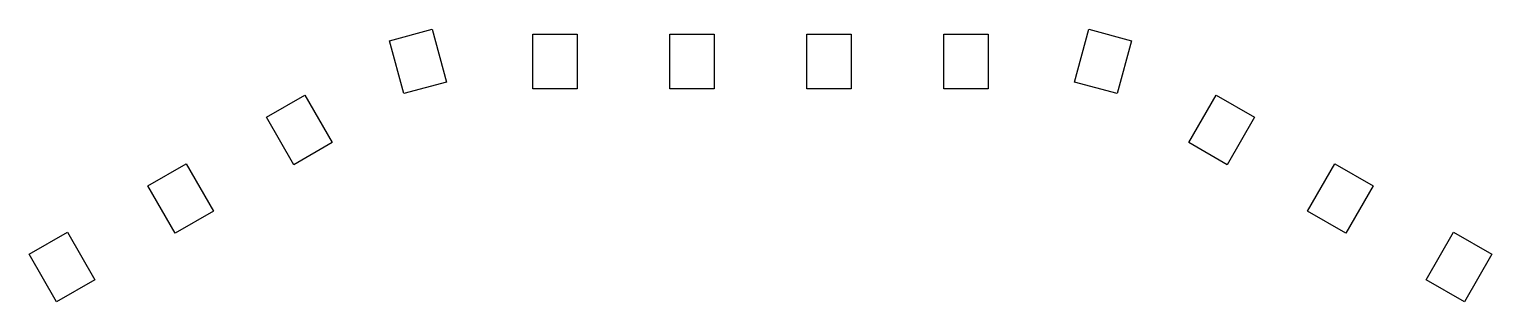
# Model space of a CAD drawing. Header units: millimetres. Extents: x -48 to 48, y -21.8 to -3.9.
import ezdxf

# ---------------------------------------------------------------- set-up
doc = ezdxf.new("R2010")
doc.units = ezdxf.units.MM

msp = doc.modelspace()

# ---------------------------------------------------------------- linework, layer by layer
for p, q in [((-24.366, -4.637), (-21.565, -3.886)), ((-23.435, -8.114), (-24.366, -4.637)), ((-21.565, -3.886), (-20.634, -7.363)), ((-14.95, -7.8), (-14.95, -4.2)), ((-14.95, -4.2), (-12.05, -4.2)), ((-12.05, -4.2), (-12.05, -7.8)), ((-5.95, -7.8), (-5.95, -4.2)), ((-5.95, -4.2), (-3.05, -4.2)), ((-3.05, -4.2), (-3.05, -7.8)), ((3.05, -7.8), (3.05, -4.2)), ((3.05, -4.2), (5.95, -4.2)), ((5.95, -4.2), (5.95, -7.8)), ((12.05, -7.8), (12.05, -4.2)), ((12.05, -4.2), (14.95, -4.2)), ((14.95, -4.2), (14.95, -7.8)), ((20.634, -7.363), (21.565, -3.886)), ((21.565, -3.886), (24.366, -4.637)), ((24.366, -4.637), (23.435, -8.114)), ((-20.634, -7.363), (-23.435, -8.114)), ((23.435, -8.114), (20.634, -7.363)), ((-32.45, -9.666), (-29.938, -8.216)), ((-29.938, -8.216), (-28.138, -11.334)), ((-12.05, -7.8), (-14.95, -7.8)), ((-3.05, -7.8), (-5.95, -7.8)), ((5.95, -7.8), (3.05, -7.8)), ((14.95, -7.8), (12.05, -7.8)), ((28.138, -11.334), (29.938, -8.216)), ((29.938, -8.216), (32.45, -9.666)), ((-30.65, -12.784), (-32.45, -9.666)), ((32.45, -9.666), (30.65, -12.784)), ((-28.138, -11.334), (-30.65, -12.784)), ((30.65, -12.784), (28.138, -11.334)), ((-40.244, -14.166), (-37.733, -12.716)), ((-37.733, -12.716), (-35.933, -15.834)), ((35.933, -15.834), (37.733, -12.716)), ((37.733, -12.716), (40.244, -14.166)), ((-38.444, -17.284), (-40.244, -14.166)), ((40.244, -14.166), (38.444, -17.284)), ((-35.933, -15.834), (-38.444, -17.284)), ((38.444, -17.284), (35.933, -15.834)), ((-48.038, -18.666), (-45.527, -17.216)), ((-45.527, -17.216), (-43.727, -20.334)), ((43.727, -20.334), (45.527, -17.216)), ((45.527, -17.216), (48.038, -18.666)), ((-46.238, -21.784), (-48.038, -18.666)), ((48.038, -18.666), (46.238, -21.784)), ((-43.727, -20.334), (-46.238, -21.784)), ((46.238, -21.784), (43.727, -20.334))]:
    msp.add_line(p, q)

doc.saveas('drawing.dxf')
